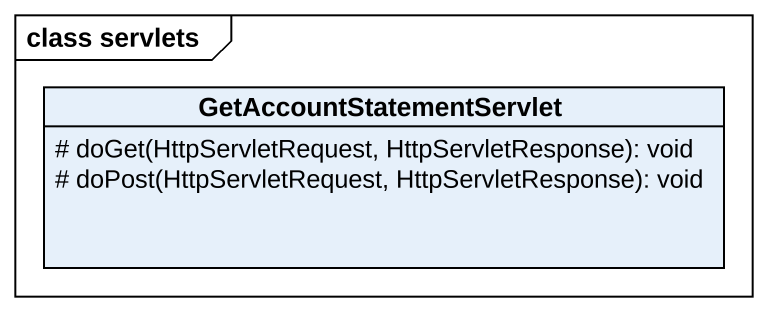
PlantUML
@startuml
mainframe class servlets
hide circle
hide empty members
skinparam classAttributeIconSize 0
class GetAccountStatementServlet {
  # doGet(HttpServletRequest, HttpServletResponse): void
  # doPost(HttpServletRequest, HttpServletResponse): void
}
@enduml
